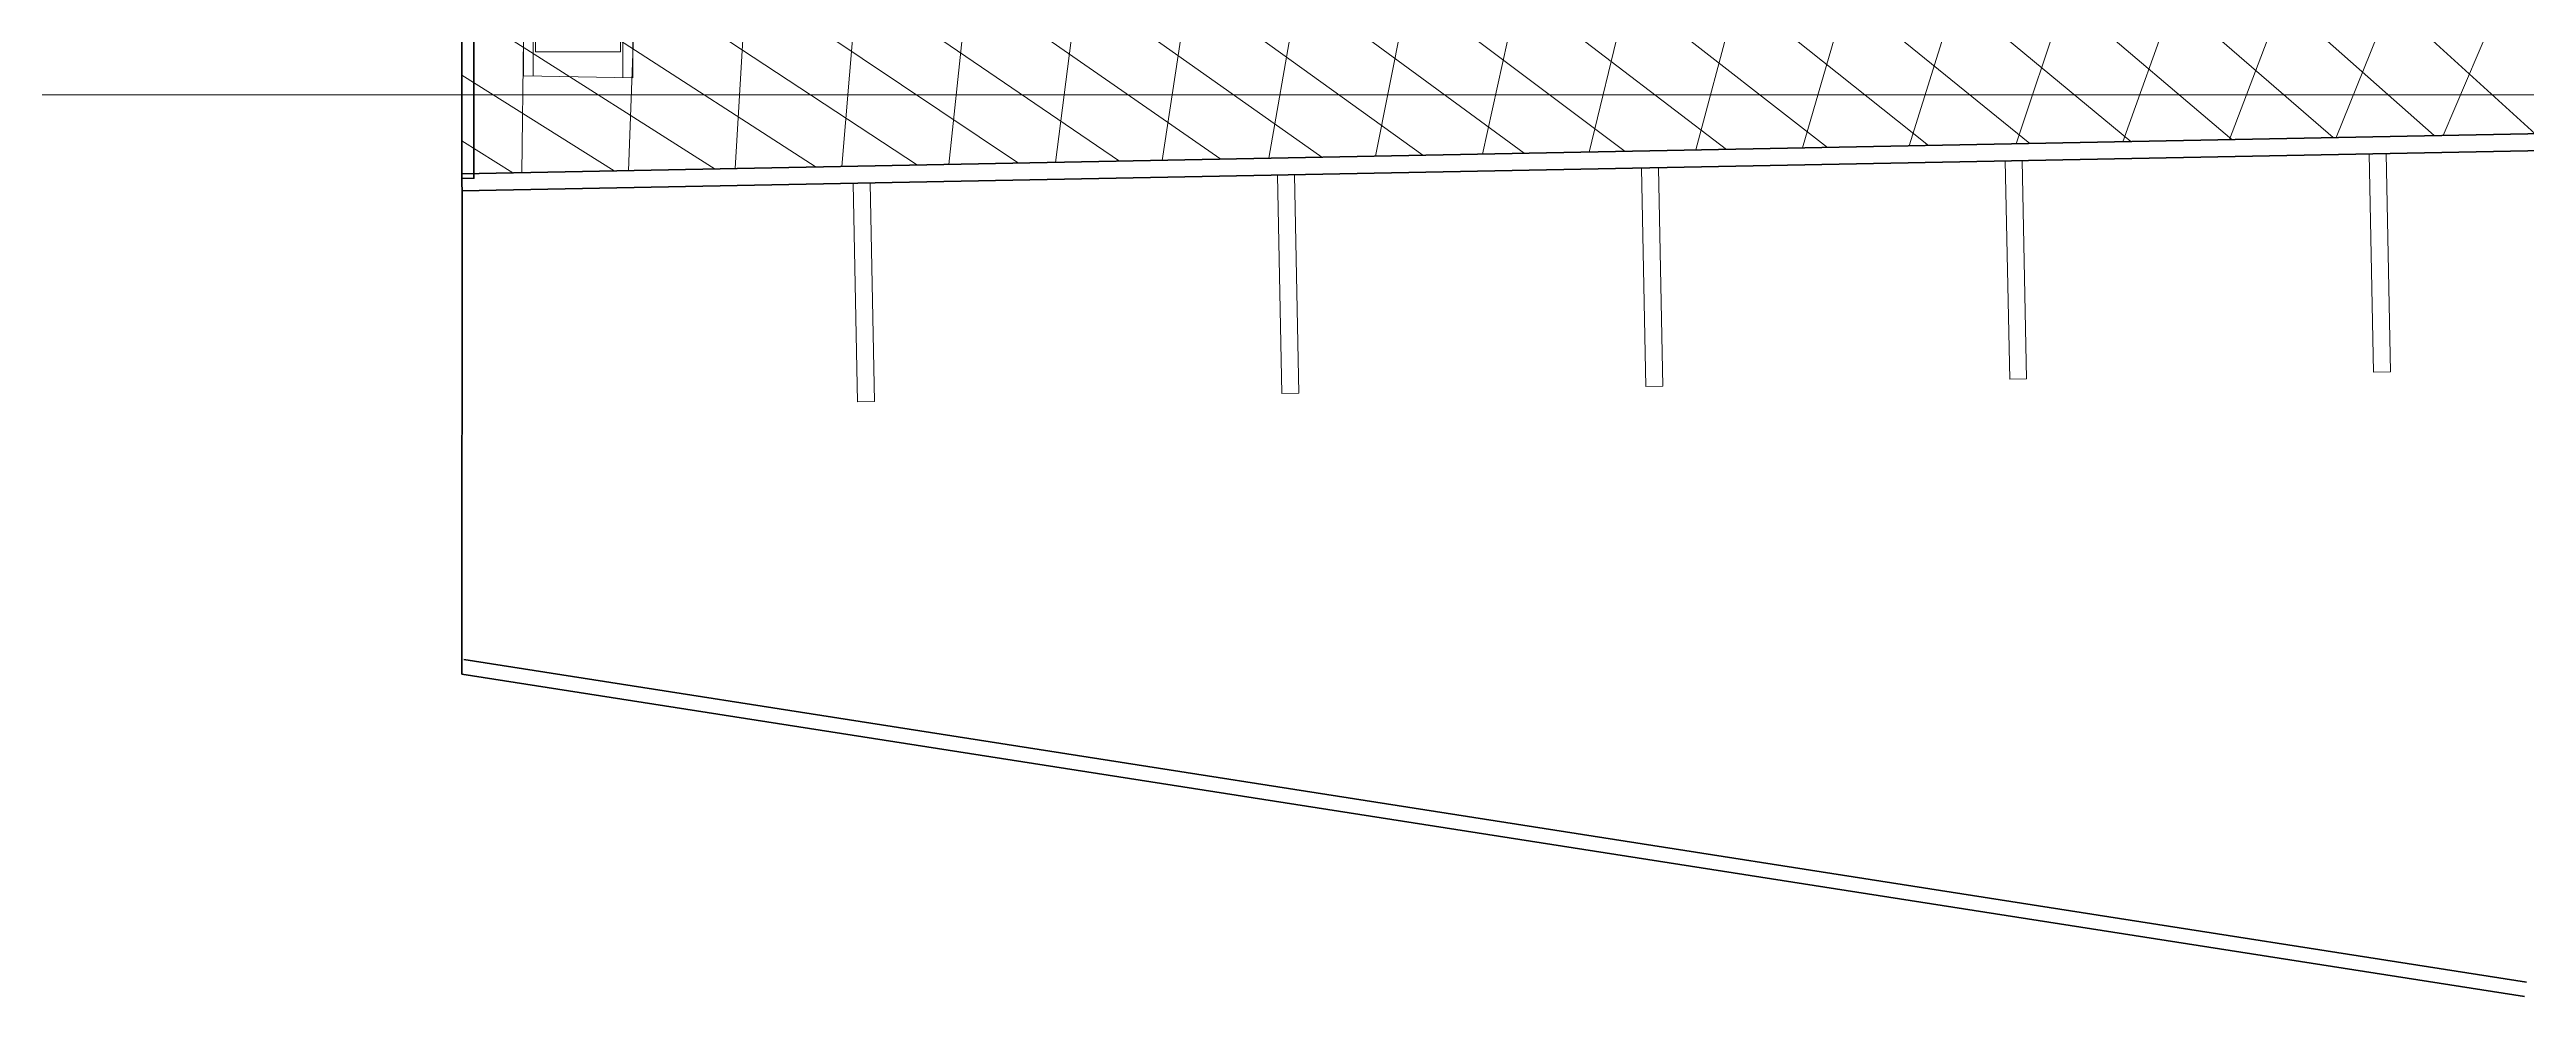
# Model space of a CAD drawing. Header units: millimetres. Extents: x 1864 to 10174863, y -4887456 to 5366151.
# Drawn here: x 9278740 to 9280782, y 336801 to 337581 of the extents above; entities that cross this region are included whole.
import ezdxf

# ---------------------------------------------------------------- set-up
doc = ezdxf.new("R2010")
doc.units = ezdxf.units.MM
doc.linetypes.add('DASHED', pattern=[7, 5, -2, 0])
for name, color, linetype, lineweight in [('S-BALK', 150, 'Continuous', 40), ('S-BALK-PROR', 133, 'Continuous', 20), ('S-METL-TONK-NVEL', 14, 'DASHED', 20), ('S-POGR', 124, 'Continuous', 20), ('S-SECT-PATT', 105, 'Continuous', 15), ('T-DIMS', 3, 'Continuous', 30)]:
    doc.layers.add(name, color=color, linetype=linetype, lineweight=lineweight)
doc.styles.add('TM', font='mipgost.shx', dxfattribs={"width": 0.9, "oblique": 10})
doc.dimstyles.new('TM', dxfattribs={"dimscale": 0, "dimtxt": 3, "dimasz": 1.25, "dimexe": 0.9, "dimexo": 1, "dimgap": 1, "dimtad": 1, "dimdec": 0, "dimdsep": 46, "dimtxsty": 'TM', "dimblk1": 'OBLIQUE', "dimblk2": 'OBLIQUE', "dimsah": 1, "dimcen": 3, "dimdle": 0.9, "dimclrt": 7, "dimadec": 0, "dimazin": 0, "dimtfac": 1, "dimtdec": 0, "dimtmove": 1, "dimatfit": 2, "dimldrblk": 'NONE', "dimfxl": 1, "dimtfill": 1, "dimtolj": 1, "dimlwd": 15, "dimlwe": 15, "dimarcsym": 0})

# ---------------------------------------------------------------- blocks, each defined once
blk = doc.blocks.new('_OBLIQUE')
at = {"color": 0, "linetype": 'ByBlock', "lineweight": -2}
blk.add_line((0.5000000000000001, 0.4999999999999999), (-0.5000000000000001, -0.4999999999999999), dxfattribs=at)
blk = doc.blocks.new('*D675')
at = {"layer": 'Defpoints', "color": 0, "transparency": 16777216}
for p in [(9279080.047488198, 342205.8760266896), (9279080.047488198, 337585.7049742337), (9292840.047488198, 337495.7049742337)]:
    blk.add_point(p, dxfattribs=at)
at = {"layer": 'T-DIMS', "color": 0, "lineweight": 15, "transparency": 16777216}
for p, q in [((9279080.047488198, 337785.7049742337), (9279080.047488198, 342385.8760266896)), ((9292840.047488198, 337695.7049742337), (9292840.047488198, 342385.8760266896))]:
    blk.add_line(p, q, dxfattribs=at)
at = {"layer": 'T-DIMS', "color": 0, "linetype": 'Continuous', "lineweight": 15, "transparency": 16777216}
blk.add_line((9293020.047488198, 342205.8760266896), (9278900.047488198, 342205.8760266896), dxfattribs=at)
at = {"layer": 'T-DIMS', "color": 0, "lineweight": 15, "transparency": 16777216, "xscale": 250, "yscale": 250, "zscale": 250, "rotation": 180}
blk.add_blockref('_OBLIQUE', (9279080.047488198, 342205.8760266896), dxfattribs=at)
at = {"layer": 'T-DIMS', "color": 0, "lineweight": 15, "transparency": 16777216, "xscale": 250, "yscale": 250, "zscale": 250}
blk.add_blockref('_OBLIQUE', (9292840.047488198, 342205.8760266896), dxfattribs=at)
at = {"layer": 'T-DIMS', "color": 7, "transparency": 16777216, "insert": (9285960.047488198, 342705.8760266896), "char_height": 600, "attachment_point": 5, "style": 'TM', "bg_fill": 3, "box_fill_scale": 1.1, "bg_fill_color": 256, "bg_fill_true_color": 13158600, "bg_fill_transparency": 0}
blk.add_mtext('\\A1;13760', dxfattribs=at)
blk = doc.blocks.new('_None')
blk = doc.blocks.new('A$C5C905B18')
at = {"layer": 'S-METL-TONK-NVEL', "ltscale": 0.2}
for p, q in [((-36.9910035985522, 52.27077886834741), (-36.99100359762087, 199.0920467515243)), ((-34.99155060714111, 199.0920467515243), (-34.9911005278118, 52.31077692983672)), ((35.00844016065821, 199.0920467515243), (35.00844015972689, 53.71076774329413)), ((37.0089964014478, 53.75077886809595), (37.00899640237913, 199.0920467515243))]:
    blk.add_line(p, q, dxfattribs=at)
at = {"layer": 'S-POGR', "ltscale": 0.1}
for p, q in [((-34.99155983189121, 1064.216293761623), (-34.99155983841047, 199.0920467515243)), ((35.00844016810879, 1064.216293760808), (35.00844016065821, 199.0920467515243)), ((-36.9910035985522, 52.27077886834741), (-36.9910035985522, -0.7398200717871077)), ((-34.9911005278118, 52.31077692983672), (-34.9910035985522, 20.70017992844805)), ((35.00844015972689, 53.71076774329413), (35.00844015972689, 20.70017992786597)), ((37.0089964014478, 53.75077886809595), (37.0089964014478, 0.7401799278450198)), ((35.00899640051648, 20.70017992786597), (-34.9910035985522, 20.70017992844805))]:
    blk.add_line(p, q, dxfattribs=at)
for points in [[(-44.99142077332363, 52.11076774355024), (-44.99257746571675, 199.0920467515243), (45.00710692396387, 199.0920467515243), (44.9953107717447, 53.91050515545066)], [(44.9910035985522, 0.8998200717614964), (-44.9910035985522, -0.8998200717614964), (-44.99142077332363, 52.11076774355024)], [(44.99531092360849, 53.91237392951734), (44.99100375041598, 0.9016888458281755)]]:
    blk.add_lwpolyline(points, dxfattribs=at)
for centre, radius in [((0.008440168108791113, 1101.310767743504), 51), ((0.008440168108791113, 1101.310767743504), 47), ((0.008996406861115247, 837.3557947423833), 19), ((0.008996406861115247, 837.3557947423833), 15), ((0.008440166246145964, 692.3557947418885), 19), ((0.008440166246145964, 692.3557947418885), 15), ((0.008440164383500814, 547.3557947421214), 19), ((0.008440164383500814, 547.3557947421214), 15), ((0.00844016158953309, 402.3557947415393), 19), ((0.00844016158953309, 402.3557947415393), 15), ((0.008440160658210516, 257.3557947415393), 19), ((0.008440160658210516, 257.3557947415393), 15)]:
    blk.add_circle(centre, radius, dxfattribs=at)
blk = doc.blocks.new('brb')
at = {"layer": 'S-SECT-PATT'}
h = blk.add_hatch(dxfattribs=at)
h.set_pattern_fill('NEMETALL', color=256, scale=500)
h.set_pattern_definition([(45, (1423168341.945273, 502460449.7215794), (-44.19417382415921, 44.19417382415922), []), (135, (1423168341.945273, 502460449.7215794), (-44.19417382415922, -44.19417382415921), [])])
h.paths.add_polyline_path([(1423198739.294033, 502461243.5335919), (1423198739.294033, 502461132.6403077), (1423201982.899339, 502461195.6212856), (1423201983.979123, 502461197.7215813), (1423202263.979123, 502461197.7215813), (1423202263.979123, 502461314.39671)])
at = {"layer": 'S-BALK'}
for p, q in [((1423198739.294033, 502461132.6403078), (1423201982.899339, 502461195.6212856)), ((1423198739.294033, 502461118.6374949), (1423201983.179283, 502461181.6240847)), ((1423198739.158891, 502461128.8458844), (1423198739.430682, 502461114.8483387)), ((1423198739.430682, 502461114.8483387), (1423198739.157384, 502460720.4532503)), ((1423198739.157384, 502460720.4532503), (1423200439.468956, 502460454.7649538)), ((1423198740.83754, 502460732.3350462), (1423200441.149112, 502460466.6467497))]:
    blk.add_line(p, q, dxfattribs=at)
blk.add_lwpolyline([(1423198749.157384, 502461249.8057702), (1423198739.157384, 502461249.8057702), (1423198739.157384, 502461128.9418869), (1423198749.157384, 502461129.1360566)], close=True, dxfattribs=at)
at = {"layer": 'S-BALK-PROR'}
for points in [[(1423200315.094026, 502460969.1968592), (1423200329.091227, 502460969.4768032), (1423200325.491947, 502461149.440814), (1423200311.494746, 502461149.16087)], [(1423199065.32981, 502460944.9301605), (1423199079.327011, 502460945.2101045), (1423199075.727731, 502461125.1741153), (1423199061.73053, 502461124.8941713)], [(1423199415.26379, 502460951.7248361), (1423199429.260991, 502460952.0047802), (1423199425.661711, 502461131.9687909), (1423199411.66451, 502461131.6888469)], [(1423199715.207202, 502460957.5488438), (1423199729.204403, 502460957.8287879), (1423199725.605123, 502461137.7927986), (1423199711.607922, 502461137.5128546)], [(1423200015.150614, 502460963.3728516), (1423200029.147815, 502460963.6527956), (1423200025.548535, 502461143.6168063), (1423200011.551334, 502461143.3368623)]]:
    blk.add_lwpolyline(points, close=True, dxfattribs=at)
at = {"xscale": -1}
blk.add_blockref('A$C5C905B18', (1423198835.048095, 502461212.6491039), dxfattribs=at)
blk = doc.blocks.new('*D682')
at = {"layer": 'Defpoints', "color": 0, "transparency": 16777216}
for p in [(9278210.583485864, 337543.6878793241), (9282604.73257852, 337543.6878793241), (9282604.73257852, 334347.6878793241)]:
    blk.add_point(p, dxfattribs=at)
at = {"layer": 'T-DIMS', "color": 0, "linetype": 'Continuous', "lineweight": 15, "transparency": 16777216}
blk.add_line((9278210.583485864, 334167.6878793241), (9278210.583485864, 337723.6878793241), dxfattribs=at)
at = {"layer": 'T-DIMS', "color": 0, "lineweight": 15, "transparency": 16777216}
for p, q in [((9282404.73257852, 337543.6878793241), (9278030.583485864, 337543.6878793241)), ((9282404.73257852, 334347.6878793241), (9278030.583485864, 334347.6878793241))]:
    blk.add_line(p, q, dxfattribs=at)
at = {"layer": 'T-DIMS', "color": 0, "lineweight": 15, "transparency": 16777216, "xscale": 250, "yscale": 250, "zscale": 250}
for p, rotation in [((9278210.583485864, 337543.6878793241), 90), ((9278210.583485864, 334347.6878793241), 270)]:
    blk.add_blockref('_OBLIQUE', p, dxfattribs=dict(at, rotation=rotation))
at = {"layer": 'T-DIMS', "color": 7, "transparency": 16777216, "insert": (9277710.583485862, 335945.6878793214), "char_height": 600, "attachment_point": 5, "rotation": 90, "style": 'TM', "bg_fill": 3, "box_fill_scale": 1.1, "bg_fill_color": 256, "bg_fill_true_color": 13158600, "bg_fill_transparency": 0}
blk.add_mtext('\\A1;3200', dxfattribs=at)

msp = doc.modelspace()

# ---------------------------------------------------------------- dimensions: what is measured, and where the dimension line sits
at = {"layer": 'T-DIMS'}
dim = msp.add_linear_dim(base=(9279080.047488198, 342205.8760266896), p1=(9292840.047488198, 337495.7049742337), p2=(9279080.047488198, 337585.7049742337), angle=180, dimstyle='TM', override={"dimscale": 0, "dimtix": 0, "dimtofl": 1, "dimtmove": 1, "dimatfit": 2}, dxfattribs=at)
dim.commit()
dim.dimension.update_dxf_attribs({"geometry": '*D675', "text_midpoint": (9285960.047488198, 342705.8760266896)})

# ---------------------------------------------------------------- next in the draw order: block references
msp.add_blockref('brb', (-1413919659.246544, -502123654.033702), dxfattribs=at)

# ---------------------------------------------------------------- next in the draw order: dimensions: what is measured, and where the dimension line sits
dim = msp.add_linear_dim(base=(9278210.583485864, 337543.6878793241), p1=(9282604.732578516, 334347.687879324), p2=(9282604.732578516, 337543.687879324), angle=90, text='3200', dimstyle='TM', override={"dimscale": 0, "dimtix": 0, "dimtofl": 1, "dimtmove": 1, "dimatfit": 2}, dxfattribs=at)
dim.commit()
dim.dimension.update_dxf_attribs({"geometry": '*D682', "text_midpoint": (9277710.583485862, 335945.6878793214)})

doc.saveas('drawing.dxf')
